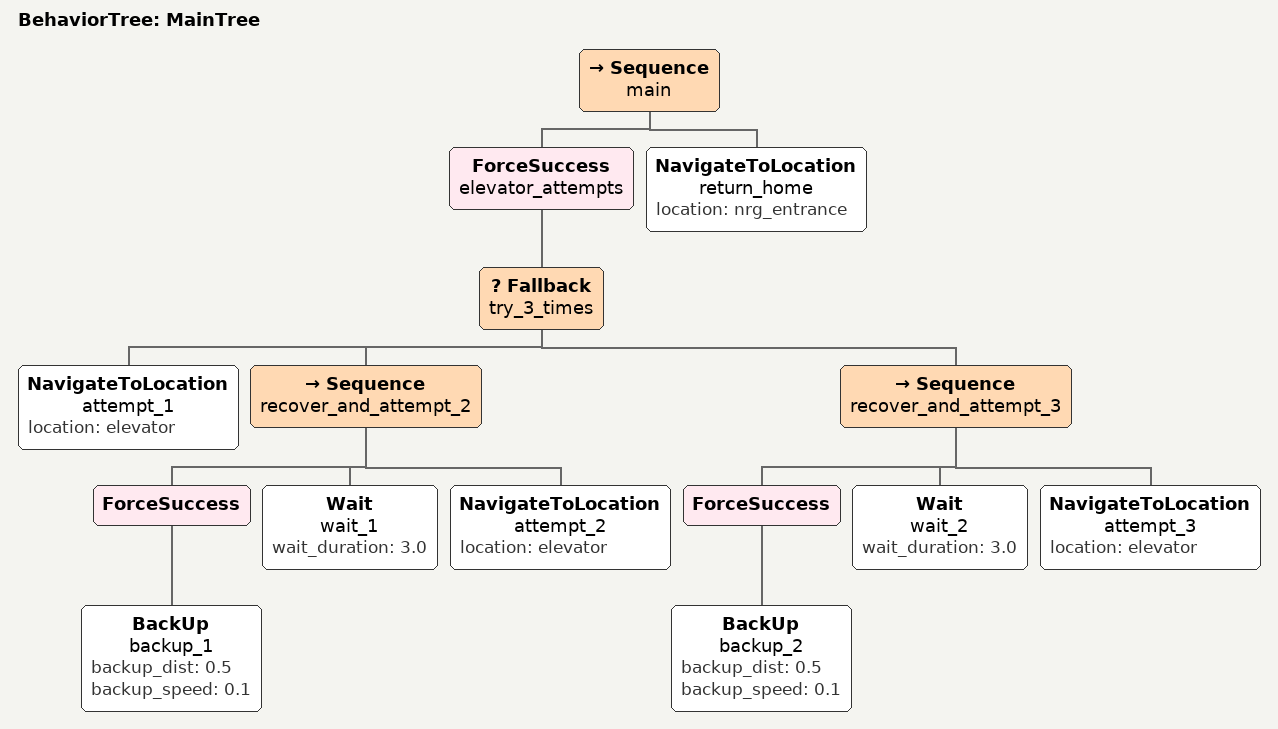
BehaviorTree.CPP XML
<?xml version="1.0"?>
<root BTCPP_format="4">
  <BehaviorTree ID="MainTree">
    <Sequence name="main">
      <ForceSuccess name="elevator_attempts">
        <Fallback name="try_3_times">
          <NavigateToLocation name="attempt_1" location="elevator"/>
          <Sequence name="recover_and_attempt_2">
            <ForceSuccess>
              <BackUp name="backup_1" backup_dist="0.5" backup_speed="0.1"/>
            </ForceSuccess>
            <Wait name="wait_1" wait_duration="3.0"/>
            <NavigateToLocation name="attempt_2" location="elevator"/>
          </Sequence>
          <Sequence name="recover_and_attempt_3">
            <ForceSuccess>
              <BackUp name="backup_2" backup_dist="0.5" backup_speed="0.1"/>
            </ForceSuccess>
            <Wait name="wait_2" wait_duration="3.0"/>
            <NavigateToLocation name="attempt_3" location="elevator"/>
          </Sequence>
        </Fallback>
      </ForceSuccess>
      <NavigateToLocation name="return_home" location="nrg_entrance"/>
    </Sequence>
  </BehaviorTree>
</root>
